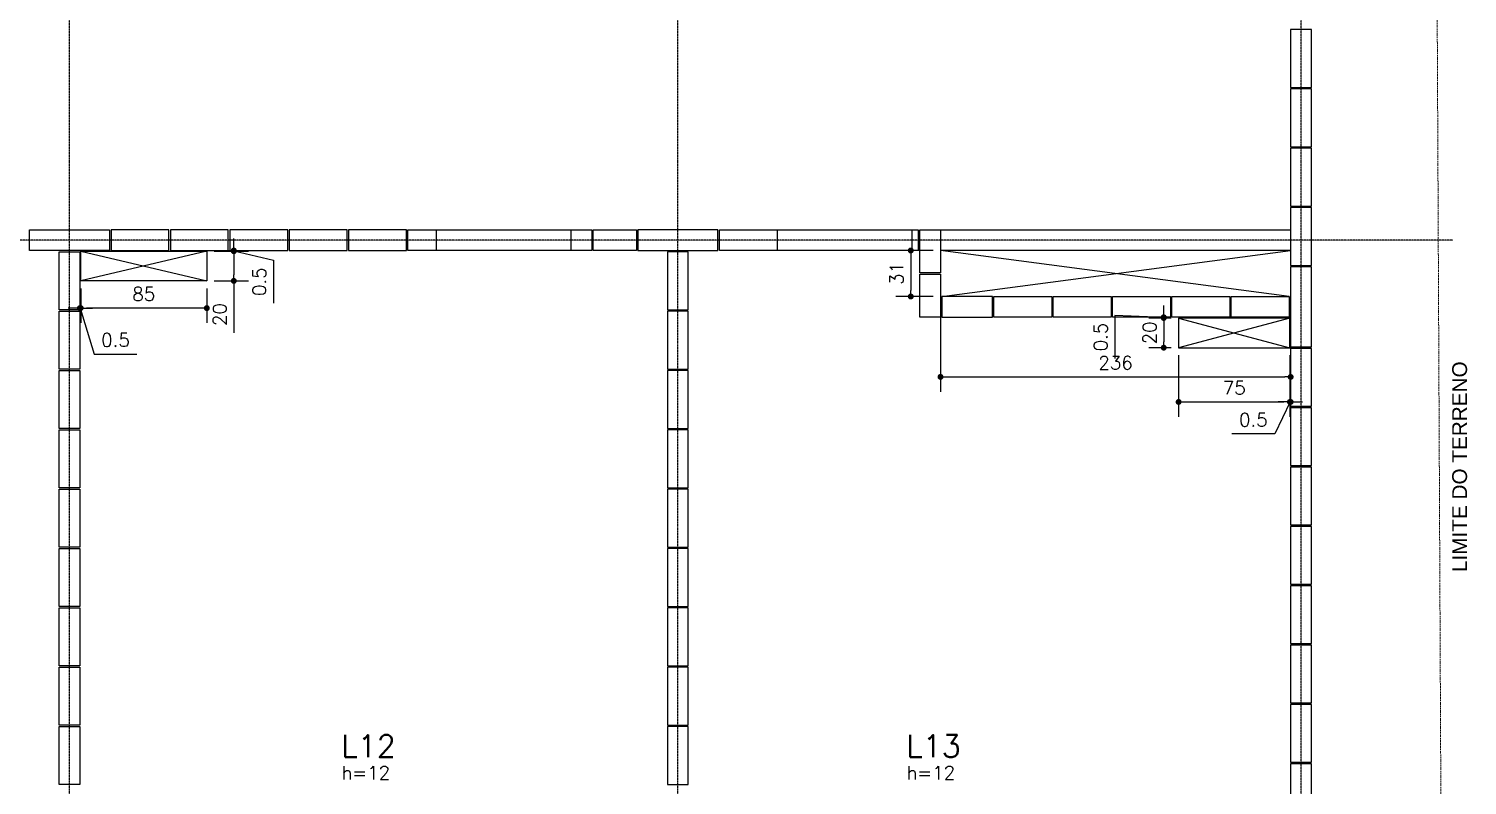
# Model space of a CAD drawing. Extents: x -856 to 20282, y 14720 to 28231.
# Drawn here: x 13605 to 14574, y 23840 to 24350 of the extents above; entities that cross this region are included whole.
import ezdxf

# ---------------------------------------------------------------- set-up
doc = ezdxf.new("R2010")
doc.units = 0
doc.linetypes.add('AXES', pattern=[0.54, 0.3, -0.08, 0.08, -0.08])
doc.linetypes.add('Double dash', pattern=[55, 20, -5, 10, -5, 10, -5])
doc.layers.get('0').update_dxf_attribs({"linetype": 'CONTINUOUS'})
doc.layers.get('Defpoints').update_dxf_attribs({"linetype": 'CONTINUOUS'})
for name, color, linetype in [('COTA', 1, 'CONTINUOUS'), ('EIXOS', 1, 'AXES'), ('L-D', 2, 'CONTINUOUS'), ('L-N', 4, 'CONTINUOUS'), ('PENA_1', 1, 'CONTINUOUS'), ('VIGA', 3, 'CONTINUOUS')]:
    doc.layers.add(name, color=color, linetype=linetype)
doc.layers.add('GEN-___-___-TXT', color=7, linetype='CONTINUOUS', lineweight=9)
doc.layers.add('TLV-DVI-___-CNT', color=7, linetype='Double dash', lineweight=9)
doc.styles.add('Arial_8', font='arial.ttf', dxfattribs={"height": 87.5})
doc.styles.add('COTA', font='romans.shx')
doc.styles.get("Standard").update_dxf_attribs({"font": 'ROMANS.SHX'})
doc.styles.add('Texto1', font='romans.shx', dxfattribs={"height": 9})
doc.dimstyles.new('forma', dxfattribs={"dimscale": 5, "dimtxt": 1.8, "dimasz": 0.8, "dimexe": 2, "dimexo": 1, "dimgap": 1, "dimtad": 1, "dimdec": 1, "dimzin": 9, "dimdsep": 46, "dimtxsty": 'COTA', "dimblk1": 'DOT', "dimblk2": 'DOT', "dimsah": 1, "dimcen": 0, "dimdle": 1, "dimclrd": 256, "dimclre": 256, "dimclrt": 2, "dimadec": 0, "dimazin": 0, "dimtfac": 1, "dimtdec": 0, "dimtmove": 0, "dimatfit": 3, "dimfxl": 1, "dimtolj": 1, "dimtzin": 0, "dimarcsym": 0})

# ---------------------------------------------------------------- blocks, each defined once
blk = doc.blocks.new('Family - ___-2103959-PLANTA INFERIOR 2')
at = {"layer": 'TLV-DVI-___-CNT', "color": 1, "true_color": 0xff0000}
for p, q in [((-17578.8, -196), (-17647.6, 9857.2)), ((-17533.2, -9985.7), (-17578.8, -196))]:
    blk.add_line(p, q, dxfattribs=at)
blk = doc.blocks.new('A$C8a1ee3b4')
at = {"layer": 'TLV-DVI-___-CNT', "color": 1, "true_color": 0xff0000, "xscale": 0.1, "yscale": 0.1, "zscale": 0.1}
blk.add_blockref('Family - ___-2103959-PLANTA INFERIOR 2', (4865.23, 1037.14), dxfattribs=at)
at = {"layer": 'GEN-___-___-TXT', "insert": (3117.32, 667), "char_height": 10, "width": 174.7679, "attachment_point": 1, "rotation": 90, "style": 'Arial_8'}
blk.add_mtext('LIMITE DO TERRENO', dxfattribs=at)
blk = doc.blocks.new('_Dot')
at = {"color": 0, "linetype": 'ByBlock', "lineweight": -2}
blk.add_line((-0.5, 0), (-1, 0), dxfattribs=at)
at = {"color": 0, "linetype": 'ByBlock', "const_width": 0.5}
blk.add_lwpolyline([(-0.25, 0, 1), (0.25, 0, 1)], format="xyb", close=True, dxfattribs=at)
blk = doc.blocks.new('*D623')
at = {"layer": 'COTA', "lineweight": -2, "transparency": 16777216}
for p, q in [((13639.58, 24175.36), (13639.58, 24152.04)), ((13724.58, 24175.36), (13724.58, 24152.04)), ((13720.58, 24162.04), (13643.58, 24162.04))]:
    blk.add_line(p, q, dxfattribs=at)
at = {"layer": 'Defpoints', "color": 0, "transparency": 16777216}
for p in [(13639.58, 24180.36), (13724.58, 24180.36), (13639.58, 24162.04)]:
    blk.add_point(p, dxfattribs=at)
at = {"layer": 'COTA', "lineweight": -2, "transparency": 16777216, "xscale": 4, "yscale": 4, "zscale": 4, "rotation": 180}
blk.add_blockref('_Dot', (13639.58, 24162.04), dxfattribs=at)
at = {"layer": 'COTA', "lineweight": -2, "transparency": 16777216, "xscale": 4, "yscale": 4, "zscale": 4}
blk.add_blockref('_Dot', (13724.58, 24162.04), dxfattribs=at)
at = {"layer": 'COTA', "color": 2, "transparency": 16777216, "insert": (13682.08, 24171.54), "char_height": 9, "attachment_point": 5, "style": 'COTA'}
blk.add_mtext('\\A1;85 ', dxfattribs=at)
blk = doc.blocks.new('*D624')
at = {"layer": 'COTA', "lineweight": -2, "transparency": 16777216}
for p, q in [((13639.08, 24175.36), (13639.08, 24152.04)), ((13639.58, 24175.36), (13639.58, 24152.04)), ((13635.08, 24162.04), (13631.08, 24162.04)), ((13639.58, 24162.04), (13639.08, 24162.04)), ((13639.58, 24162.04), (13639.08, 24162.04)), ((13639.33, 24162.04), (13648.63, 24131.04)), ((13643.58, 24162.04), (13647.58, 24162.04)), ((13648.63, 24131.04), (13677.49, 24131.04))]:
    blk.add_line(p, q, dxfattribs=at)
at = {"layer": 'Defpoints', "color": 0, "transparency": 16777216}
for p in [(13639.08, 24180.36), (13639.58, 24180.36), (13639.08, 24162.04)]:
    blk.add_point(p, dxfattribs=at)
at = {"layer": 'COTA', "lineweight": -2, "transparency": 16777216, "xscale": 4, "yscale": 4, "zscale": 4}
blk.add_blockref('_Dot', (13639.08, 24162.04), dxfattribs=at)
at = {"layer": 'COTA', "lineweight": -2, "transparency": 16777216, "xscale": 4, "yscale": 4, "zscale": 4, "rotation": 180}
blk.add_blockref('_Dot', (13639.58, 24162.04), dxfattribs=at)
at = {"layer": 'COTA', "color": 2, "transparency": 16777216, "insert": (13663.06, 24140.54), "char_height": 9, "attachment_point": 5, "style": 'COTA'}
blk.add_mtext('\\A1;0.5 ', dxfattribs=at)
blk = doc.blocks.new('*D625')
at = {"layer": 'COTA', "lineweight": -2, "transparency": 16777216}
for p, q in [((13729.58, 24200.36), (13752.76, 24200.36)), ((13742.76, 24196.36), (13742.76, 24184.36)), ((13729.58, 24180.36), (13752.76, 24180.36)), ((13742.76, 24180.36), (13742.76, 24145.36))]:
    blk.add_line(p, q, dxfattribs=at)
at = {"layer": 'Defpoints', "color": 0, "transparency": 16777216}
for p in [(13724.58, 24200.36), (13742.76, 24200.36), (13724.58, 24180.36)]:
    blk.add_point(p, dxfattribs=at)
at = {"layer": 'COTA', "lineweight": -2, "transparency": 16777216, "xscale": 4, "yscale": 4, "zscale": 4}
for p, rotation in [((13742.76, 24200.36), 90), ((13742.76, 24180.36), 270)]:
    blk.add_blockref('_Dot', p, dxfattribs=dict(at, rotation=rotation))
at = {"layer": 'COTA', "color": 2, "transparency": 16777216, "insert": (13733.26, 24157.65), "char_height": 9, "attachment_point": 5, "rotation": 90, "style": 'COTA'}
blk.add_mtext('\\A1;20 ', dxfattribs=at)
blk = doc.blocks.new('*D626')
at = {"layer": 'COTA', "lineweight": -2, "transparency": 16777216}
for p, q in [((13742.76, 24204.86), (13742.76, 24208.86)), ((13729.58, 24200.86), (13752.76, 24200.86)), ((13729.58, 24200.36), (13752.76, 24200.36)), ((13742.76, 24200.36), (13742.76, 24200.86)), ((13742.76, 24200.36), (13742.76, 24200.86)), ((13742.76, 24200.61), (13769.47, 24194.25)), ((13742.76, 24196.36), (13742.76, 24192.36)), ((13769.47, 24194.25), (13769.47, 24165.4))]:
    blk.add_line(p, q, dxfattribs=at)
at = {"layer": 'Defpoints', "color": 0, "transparency": 16777216}
for p in [(13724.58, 24200.86), (13724.58, 24200.36), (13742.76, 24200.86)]:
    blk.add_point(p, dxfattribs=at)
at = {"layer": 'COTA', "lineweight": -2, "transparency": 16777216, "xscale": 4, "yscale": 4, "zscale": 4}
for p, rotation in [((13742.76, 24200.86), 270), ((13742.76, 24200.36), 90)]:
    blk.add_blockref('_Dot', p, dxfattribs=dict(at, rotation=rotation))
at = {"layer": 'COTA', "color": 2, "transparency": 16777216, "insert": (13759.97, 24179.83), "char_height": 9, "attachment_point": 5, "rotation": 90, "style": 'COTA'}
blk.add_mtext('\\A1;0.5 ', dxfattribs=at)
blk = doc.blocks.new('*D627')
at = {"layer": 'COTA', "lineweight": -2, "transparency": 16777216}
for p, q in [((14214.08, 24200.86), (14189.01, 24200.86)), ((14199.01, 24196.86), (14199.01, 24173.86)), ((14214.08, 24169.86), (14189.01, 24169.86))]:
    blk.add_line(p, q, dxfattribs=at)
at = {"layer": 'Defpoints', "color": 0, "transparency": 16777216}
for p in [(14219.08, 24200.86), (14199.01, 24169.86), (14219.08, 24169.86)]:
    blk.add_point(p, dxfattribs=at)
at = {"layer": 'COTA', "lineweight": -2, "transparency": 16777216, "xscale": 4, "yscale": 4, "zscale": 4}
for p, rotation in [((14199.01, 24200.86), 90), ((14199.01, 24169.86), 270)]:
    blk.add_blockref('_Dot', p, dxfattribs=dict(at, rotation=rotation))
at = {"layer": 'COTA', "color": 2, "transparency": 16777216, "insert": (14189.51, 24185.36), "char_height": 9, "attachment_point": 5, "rotation": 90, "style": 'COTA'}
blk.add_mtext('\\A1;31 ', dxfattribs=at)
blk = doc.blocks.new('*D628')
at = {"layer": 'COTA', "lineweight": -2, "transparency": 16777216}
for p, q in [((14219.08, 24164.86), (14219.08, 24105.63)), ((14455.08, 24164.86), (14455.08, 24105.63)), ((14223.08, 24115.63), (14451.08, 24115.63))]:
    blk.add_line(p, q, dxfattribs=at)
at = {"layer": 'Defpoints', "color": 0, "transparency": 16777216}
for p in [(14219.08, 24169.86), (14455.08, 24169.86), (14455.08, 24115.63)]:
    blk.add_point(p, dxfattribs=at)
at = {"layer": 'COTA', "lineweight": -2, "transparency": 16777216, "xscale": 4, "yscale": 4, "zscale": 4, "rotation": 180}
blk.add_blockref('_Dot', (14219.08, 24115.63), dxfattribs=at)
at = {"layer": 'COTA', "lineweight": -2, "transparency": 16777216, "xscale": 4, "yscale": 4, "zscale": 4}
blk.add_blockref('_Dot', (14455.08, 24115.63), dxfattribs=at)
at = {"layer": 'COTA', "color": 2, "transparency": 16777216, "insert": (14337.08, 24125.13), "char_height": 9, "attachment_point": 5, "style": 'COTA'}
blk.add_mtext('\\A1;236 ', dxfattribs=at)
blk = doc.blocks.new('*D629')
at = {"layer": 'COTA', "lineweight": -2, "transparency": 16777216}
for p, q in [((14374.58, 24155.36), (14359.55, 24155.36)), ((14369.55, 24151.36), (14369.55, 24139.36)), ((14374.58, 24135.36), (14359.55, 24135.36))]:
    blk.add_line(p, q, dxfattribs=at)
at = {"layer": 'Defpoints', "color": 0, "transparency": 16777216}
for p in [(14379.58, 24155.36), (14369.55, 24135.36), (14379.58, 24135.36)]:
    blk.add_point(p, dxfattribs=at)
at = {"layer": 'COTA', "lineweight": -2, "transparency": 16777216, "xscale": 4, "yscale": 4, "zscale": 4}
for p, rotation in [((14369.55, 24155.36), 90), ((14369.55, 24135.36), 270)]:
    blk.add_blockref('_Dot', p, dxfattribs=dict(at, rotation=rotation))
at = {"layer": 'COTA', "color": 2, "transparency": 16777216, "insert": (14360.05, 24145.36), "char_height": 9, "attachment_point": 5, "rotation": 90, "style": 'COTA'}
blk.add_mtext('\\A1;20 ', dxfattribs=at)
blk = doc.blocks.new('*D630')
at = {"layer": 'COTA', "lineweight": -2, "transparency": 16777216}
for p, q in [((14369.55, 24159.86), (14369.55, 24163.86)), ((14369.55, 24155.61), (14336.53, 24156.96)), ((14336.53, 24156.96), (14336.53, 24128.1)), ((14374.58, 24155.86), (14359.55, 24155.86)), ((14374.58, 24155.36), (14359.55, 24155.36)), ((14369.55, 24155.36), (14369.55, 24155.86)), ((14369.55, 24155.36), (14369.55, 24155.86)), ((14369.55, 24151.36), (14369.55, 24147.36))]:
    blk.add_line(p, q, dxfattribs=at)
at = {"layer": 'Defpoints', "color": 0, "transparency": 16777216}
for p in [(14369.55, 24155.86), (14379.58, 24155.86), (14379.58, 24155.36)]:
    blk.add_point(p, dxfattribs=at)
at = {"layer": 'COTA', "lineweight": -2, "transparency": 16777216, "xscale": 4, "yscale": 4, "zscale": 4}
for p, rotation in [((14369.55, 24155.86), 270), ((14369.55, 24155.36), 90)]:
    blk.add_blockref('_Dot', p, dxfattribs=dict(at, rotation=rotation))
at = {"layer": 'COTA', "color": 2, "transparency": 16777216, "insert": (14327.03, 24142.53), "char_height": 9, "attachment_point": 5, "rotation": 90, "style": 'COTA'}
blk.add_mtext('\\A1;0.5 ', dxfattribs=at)
blk = doc.blocks.new('*D631')
at = {"layer": 'COTA', "lineweight": -2, "transparency": 16777216}
for p, q in [((14379.58, 24130.36), (14379.58, 24088.77)), ((14454.58, 24130.36), (14454.58, 24088.77)), ((14383.58, 24098.77), (14450.58, 24098.77))]:
    blk.add_line(p, q, dxfattribs=at)
at = {"layer": 'Defpoints', "color": 0, "transparency": 16777216}
for p in [(14379.58, 24135.36), (14454.58, 24135.36), (14454.58, 24098.77)]:
    blk.add_point(p, dxfattribs=at)
at = {"layer": 'COTA', "lineweight": -2, "transparency": 16777216, "xscale": 4, "yscale": 4, "zscale": 4, "rotation": 180}
blk.add_blockref('_Dot', (14379.58, 24098.77), dxfattribs=at)
at = {"layer": 'COTA', "lineweight": -2, "transparency": 16777216, "xscale": 4, "yscale": 4, "zscale": 4}
blk.add_blockref('_Dot', (14454.58, 24098.77), dxfattribs=at)
at = {"layer": 'COTA', "color": 2, "transparency": 16777216, "insert": (14417.08, 24108.27), "char_height": 9, "attachment_point": 5, "style": 'COTA'}
blk.add_mtext('\\A1;75 ', dxfattribs=at)
blk = doc.blocks.new('*D632')
at = {"layer": 'COTA', "lineweight": -2, "transparency": 16777216}
for p, q in [((14454.58, 24130.36), (14454.58, 24088.77)), ((14455.08, 24130.24), (14455.08, 24088.77)), ((14454.83, 24098.77), (14444.35, 24077.27)), ((14450.58, 24098.77), (14446.58, 24098.77)), ((14454.58, 24098.77), (14455.08, 24098.77)), ((14454.58, 24098.77), (14455.08, 24098.77)), ((14459.08, 24098.77), (14463.08, 24098.77)), ((14444.35, 24077.27), (14415.49, 24077.27))]:
    blk.add_line(p, q, dxfattribs=at)
at = {"layer": 'Defpoints', "color": 0, "transparency": 16777216}
for p in [(14454.58, 24135.36), (14455.08, 24135.24), (14455.08, 24098.77)]:
    blk.add_point(p, dxfattribs=at)
at = {"layer": 'COTA', "lineweight": -2, "transparency": 16777216, "xscale": 4, "yscale": 4, "zscale": 4}
blk.add_blockref('_Dot', (14454.58, 24098.77), dxfattribs=at)
at = {"layer": 'COTA', "lineweight": -2, "transparency": 16777216, "xscale": 4, "yscale": 4, "zscale": 4, "rotation": 180}
blk.add_blockref('_Dot', (14455.08, 24098.77), dxfattribs=at)
at = {"layer": 'COTA', "color": 2, "transparency": 16777216, "insert": (14429.92, 24086.77), "char_height": 9, "attachment_point": 5, "style": 'COTA'}
blk.add_mtext('\\A1;0.5 ', dxfattribs=at)

msp = doc.modelspace()

# ---------------------------------------------------------------- linework, layer by layer
msp.add_line((13860.08, 24214.86), (13984.08, 24214.86))
for points in [[(14455.08, 24349.86), (14455.08, 24310.86), (14469.08, 24310.86), (14469.08, 24349.86), (14455.08, 24349.86)], [(14455.08, 24309.86), (14455.08, 24270.86), (14469.08, 24270.86), (14469.08, 24309.86), (14455.08, 24309.86)], [(14455.08, 24269.86), (14455.08, 24230.86), (14469.08, 24230.86), (14469.08, 24269.86), (14455.08, 24269.86)], [(14455.08, 24229.86), (14455.08, 24190.86), (14469.08, 24190.86), (14469.08, 24229.86), (14455.08, 24229.86)], [(13605.08, 24214.86), (13659.08, 24214.86), (13659.08, 24200.86), (13605.08, 24200.86), (13605.08, 24214.86)], [(13660.08, 24200.86), (13699.08, 24200.86), (13699.08, 24214.86), (13660.08, 24214.86), (13660.08, 24200.86)], [(13700.08, 24200.86), (13739.08, 24200.86), (13739.08, 24214.86), (13700.08, 24214.86), (13700.08, 24200.86)], [(13740.08, 24200.86), (13779.08, 24200.86), (13779.08, 24214.86), (13740.08, 24214.86), (13740.08, 24200.86)], [(13780.08, 24200.86), (13819.08, 24200.86), (13819.08, 24214.86), (13780.08, 24214.86), (13780.08, 24200.86)], [(13820.08, 24200.86), (13859.08, 24200.86), (13859.08, 24214.86), (13820.08, 24214.86), (13820.08, 24200.86)], [(13984.08, 24200.86), (13860.08, 24200.86), (13860.08, 24214.86)], [(13879.08, 24214.86), (13879.08, 24200.86)], [(13970.08, 24200.86), (13970.08, 24214.86)], [(13984.08, 24214.86), (13984.08, 24200.86)], [(14014.08, 24200.86), (13985.08, 24200.86), (13985.08, 24214.86), (14014.08, 24214.86), (14014.08, 24200.86)], [(14015.08, 24200.86), (14069.08, 24200.86), (14069.08, 24214.86), (14015.08, 24214.86), (14015.08, 24200.86)], [(14204.08, 24200.86), (14070.08, 24200.86), (14070.08, 24214.86)], [(14070.08, 24214.86), (14204.08, 24214.86)], [(14109.08, 24214.86), (14109.08, 24200.86)], [(14200.08, 24200.86), (14200.08, 24214.86)], [(14204.08, 24214.86), (14204.08, 24200.86)], [(14219.08, 24214.86), (14219.08, 24185.86), (14205.08, 24185.86), (14205.08, 24214.86), (14455.08, 24214.86)], [(13639.08, 24199.86), (13639.08, 24160.86), (13625.08, 24160.86), (13625.08, 24199.86), (13639.08, 24199.86)], [(14049.08, 24160.86), (14049.08, 24199.86), (14035.08, 24199.86), (14035.08, 24160.86), (14049.08, 24160.86)], [(14455.08, 24200.86), (14219.08, 24200.86)], [(14455.08, 24189.86), (14455.08, 24135.86), (14469.08, 24135.86), (14469.08, 24189.86), (14455.08, 24189.86)], [(14219.08, 24184.86), (14219.08, 24155.86), (14205.08, 24155.86), (14205.08, 24184.86), (14219.08, 24184.86)], [(14254.08, 24169.86), (14220.08, 24169.86), (14220.08, 24155.86), (14254.08, 24155.86), (14254.08, 24169.86)], [(14255.08, 24169.86), (14294.08, 24169.86), (14294.08, 24155.86), (14255.08, 24155.86), (14255.08, 24169.86)], [(14295.08, 24169.86), (14334.08, 24169.86), (14334.08, 24155.86), (14295.08, 24155.86), (14295.08, 24169.86)], [(14335.08, 24169.86), (14374.08, 24169.86), (14374.08, 24155.86), (14335.08, 24155.86), (14335.08, 24169.86)], [(14375.08, 24169.86), (14414.08, 24169.86), (14414.08, 24155.86), (14375.08, 24155.86), (14375.08, 24169.86)], [(14415.08, 24169.86), (14454.08, 24169.86), (14454.08, 24155.86), (14415.08, 24155.86), (14415.08, 24169.86)], [(13639.08, 24159.86), (13639.08, 24120.86), (13625.08, 24120.86), (13625.08, 24159.86), (13639.08, 24159.86)], [(14049.08, 24120.86), (14049.08, 24159.86), (14035.08, 24159.86), (14035.08, 24120.86), (14049.08, 24120.86)], [(14469.08, 24095.86), (14469.08, 24134.86), (14455.08, 24134.86), (14455.08, 24095.86), (14469.08, 24095.86)], [(13639.08, 24119.86), (13639.08, 24080.86), (13625.08, 24080.86), (13625.08, 24119.86), (13639.08, 24119.86)], [(14049.08, 24080.86), (14049.08, 24119.86), (14035.08, 24119.86), (14035.08, 24080.86), (14049.08, 24080.86)], [(14469.08, 24055.86), (14469.08, 24094.86), (14455.08, 24094.86), (14455.08, 24055.86), (14469.08, 24055.86)], [(13639.08, 24079.86), (13639.08, 24040.86), (13625.08, 24040.86), (13625.08, 24079.86), (13639.08, 24079.86)], [(14049.08, 24040.86), (14049.08, 24079.86), (14035.08, 24079.86), (14035.08, 24040.86), (14049.08, 24040.86)], [(14469.08, 24015.86), (14469.08, 24054.86), (14455.08, 24054.86), (14455.08, 24015.86), (14469.08, 24015.86)], [(13639.08, 24039.86), (13639.08, 24000.86), (13625.08, 24000.86), (13625.08, 24039.86), (13639.08, 24039.86)], [(14049.08, 24000.86), (14049.08, 24039.86), (14035.08, 24039.86), (14035.08, 24000.86), (14049.08, 24000.86)], [(14469.08, 23975.86), (14469.08, 24014.86), (14455.08, 24014.86), (14455.08, 23975.86), (14469.08, 23975.86)], [(13639.08, 23999.86), (13639.08, 23960.86), (13625.08, 23960.86), (13625.08, 23999.86), (13639.08, 23999.86)], [(14049.08, 23960.86), (14049.08, 23999.86), (14035.08, 23999.86), (14035.08, 23960.86), (14049.08, 23960.86)], [(14469.08, 23935.86), (14469.08, 23974.86), (14455.08, 23974.86), (14455.08, 23935.86), (14469.08, 23935.86)], [(13639.08, 23959.86), (13639.08, 23920.86), (13625.08, 23920.86), (13625.08, 23959.86), (13639.08, 23959.86)], [(14049.08, 23920.86), (14049.08, 23959.86), (14035.08, 23959.86), (14035.08, 23920.86), (14049.08, 23920.86)], [(14469.08, 23895.86), (14469.08, 23934.86), (14455.08, 23934.86), (14455.08, 23895.86), (14469.08, 23895.86)], [(13639.08, 23919.86), (13639.08, 23880.86), (13625.08, 23880.86), (13625.08, 23919.86), (13639.08, 23919.86)], [(14049.08, 23880.86), (14049.08, 23919.86), (14035.08, 23919.86), (14035.08, 23880.86), (14049.08, 23880.86)], [(14469.08, 23855.86), (14469.08, 23894.86), (14455.08, 23894.86), (14455.08, 23855.86), (14469.08, 23855.86)], [(13639.08, 23879.86), (13639.08, 23840.86), (13625.08, 23840.86), (13625.08, 23879.86), (13639.08, 23879.86)], [(14049.08, 23840.86), (14049.08, 23879.86), (14035.08, 23879.86), (14035.08, 23840.86), (14049.08, 23840.86)], [(14469.08, 23815.86), (14469.08, 23854.86), (14455.08, 23854.86), (14455.08, 23815.86), (14469.08, 23815.86)]]:
    msp.add_lwpolyline(points)
for points in [[(13639.58, 24200.36), (13724.58, 24200.36), (13724.58, 24180.36), (13639.58, 24180.36)], [(14454.58, 24155.36), (14379.58, 24155.36), (14379.58, 24135.36), (14454.58, 24135.36)]]:
    msp.add_lwpolyline(points, close=True)
at = {"layer": 'EIXOS', "color": 244, "true_color": 0x991b1e}
for p, q in [((13632.08, 23567.91), (13632.08, 25288.58)), ((14042.08, 23567.91), (14042.08, 25288.58)), ((14462.08, 23567.91), (14462.08, 25288.58)), ((14564.38, 24207.86), (11875.62, 24207.86))]:
    msp.add_line(p, q, dxfattribs=at)
at = {"layer": 'PENA_1'}
for p, q in [((13724.58, 24200.36), (13639.58, 24180.36)), ((13639.58, 24200.36), (13724.58, 24180.36)), ((14454.08, 24169.86), (14219.08, 24200.86)), ((14220.08, 24169.86), (14455.08, 24200.86)), ((14379.58, 24155.36), (14454.58, 24135.36)), ((14454.58, 24155.36), (14379.58, 24135.36))]:
    msp.add_line(p, q, dxfattribs=at)

# ---------------------------------------------------------------- block references
at = {"layer": 'VIGA'}
msp.add_blockref('A$C8a1ee3b4', (11446.63, 23317.1), dxfattribs=at)

# ---------------------------------------------------------------- texts
at = {"layer": 'L-D', "style": 'Texto1'}
for p in [(13815.31, 23844.26), (14196.15, 23844.26)]:
    msp.add_text('h=12', height=9, dxfattribs=at).set_placement(p)
at = {"layer": 'L-N'}
for s, p in [('L12', (13815.31, 23859.26)), ('L13', (14196.15, 23859.26))]:
    msp.add_text(s, height=15, dxfattribs=at).set_placement(p)

# ---------------------------------------------------------------- dimensions: what is measured, and where the dimension line sits
at = {"layer": 'COTA'}
for base, p1, p2, override, picture, middle in [((13742.76, 24200.86), (13724.58, 24200.36), (13724.58, 24200.86), {"dimpost": ' ', "dimtmove": 1}, '*D626', (13769.47, 24189.25)), ((13742.76, 24200.36), (13724.58, 24180.36), (13724.58, 24200.36), {"dimpost": ' '}, '*D625', (13742.76, 24157.65)), ((14369.55, 24155.86), (14379.58, 24155.36), (14379.58, 24155.86), {"dimpost": ' ', "dimtmove": 1}, '*D630', (14336.53, 24151.96)), ((14369.55, 24135.36), (14379.58, 24155.36), (14379.58, 24135.36), {"dimpost": ' '}, '*D629', (14369.55, 24145.36))]:
    dim = msp.add_linear_dim(base=base, p1=p1, p2=p2, angle=90, dimstyle='forma', override=override, dxfattribs=at)
    dim.commit()
    dim.dimension.update_dxf_attribs({"geometry": picture, "text_midpoint": middle, "dimtype": 160})
dim = msp.add_linear_dim(base=(14199.01, 24169.86), p1=(14219.08, 24200.86), p2=(14219.08, 24169.86), angle=90, dimstyle='forma', override={"dimpost": ' '}, dxfattribs=at)
dim.commit()
dim.dimension.update_dxf_attribs({"geometry": '*D627', "text_midpoint": (14189.51, 24185.36)})
for base, p1, p2, override, picture, middle in [((13639.08, 24162.04), (13639.58, 24180.36), (13639.08, 24180.36), {"dimpost": ' ', "dimtmove": 1}, '*D624', (13653.63, 24140.54)), ((13639.58, 24162.04), (13724.58, 24180.36), (13639.58, 24180.36), {"dimpost": ' '}, '*D623', (13682.08, 24171.54)), ((14455.08, 24115.63), (14219.08, 24169.86), (14455.08, 24169.86), {"dimpost": ' '}, '*D628', (14337.08, 24125.13)), ((14454.58, 24098.77), (14379.58, 24135.36), (14454.58, 24135.36), {"dimpost": ' '}, '*D631', (14417.08, 24108.27))]:
    dim = msp.add_linear_dim(base=base, p1=p1, p2=p2, dimstyle='forma', override=override, dxfattribs=at)
    dim.commit()
    dim.dimension.update_dxf_attribs({"geometry": picture, "text_midpoint": middle})
dim = msp.add_linear_dim(base=(14455.08, 24098.77), p1=(14454.58, 24135.36), p2=(14455.08, 24135.24), dimstyle='forma', override={"dimpost": ' ', "dimtmove": 1}, dxfattribs=at)
dim.commit()
dim.dimension.update_dxf_attribs({"geometry": '*D632', "text_midpoint": (14439.35, 24077.27), "dimtype": 160})

doc.saveas('drawing.dxf')
